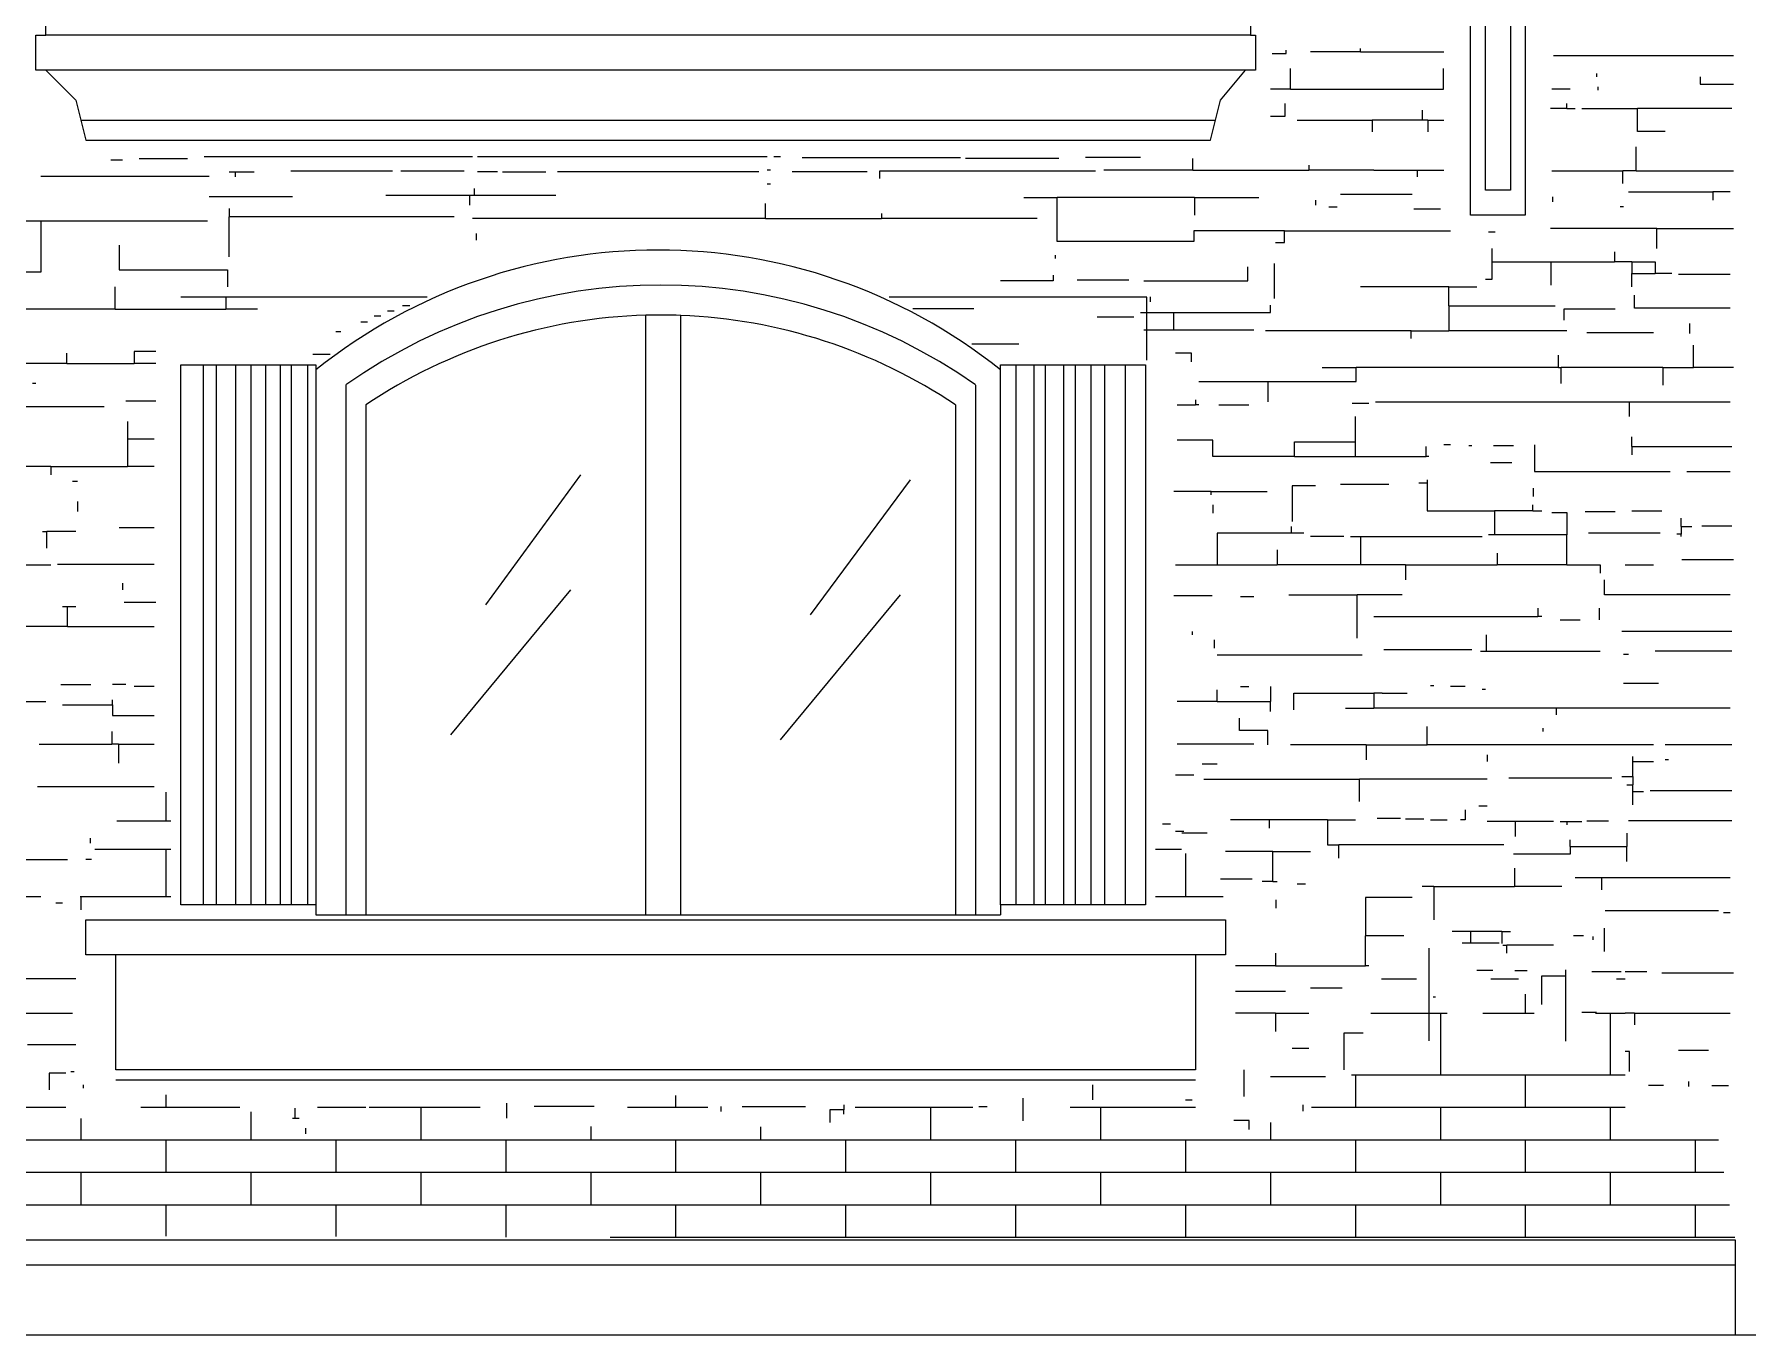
# Model space of a CAD drawing. Header units: millimetres. Extents: x 0 to 19989, y 0 to 8213.
# Drawn here: x 4023 to 7902, y 0 to 2943 of the extents above; entities that cross this region are included whole.
import ezdxf

# ---------------------------------------------------------------- set-up
doc = ezdxf.new("R2010")
doc.units = ezdxf.units.MM
for name, color, linetype, lineweight in [('ARCH', 7, 'Continuous', 13), ('GLASS', 7, 'Continuous', 13), ('GROUND', 7, 'Continuous', 13), ('LOUVERS', 7, 'Continuous', 13), ('MASONRY', 7, 'Continuous', 13), ('WINDOWS', 7, 'Continuous', 13)]:
    doc.layers.add(name, color=color, linetype=linetype, lineweight=lineweight)

msp = doc.modelspace()

# ---------------------------------------------------------------- linework, layer by layer
at = {"layer": 'ARCH', "color": 7, "lineweight": 13}
for p, q in [((7273.8, 2533.9), (7273.8, 3382.4)), ((7398.2, 3382.4), (7398.2, 2533.9)), ((7307.7, 2590.5), (7307.7, 3337.1)), ((7364.3, 3337.1), (7364.3, 2590.5)), ((4049.8, 2941.2), (4049.8, 3235.3)), ((6776, 3235.3), (6776, 2941.2)), ((4027.1, 2941.2), (4049.8, 2941.2)), ((4027.1, 2862), (4027.1, 2941.2)), ((6776, 2941.2), (4049.8, 2941.2)), ((6776, 2941.2), (6787.3, 2941.2)), ((6787.3, 2941.2), (6787.3, 2862)), ((4049.8, 2862), (4027.1, 2862)), ((6764.7, 2862), (4049.8, 2862)), ((4049.8, 2862), (4117.6, 2794.1)), ((6708.1, 2794.1), (6764.7, 2862)), ((6787.3, 2862), (6764.7, 2862)), ((4117.6, 2794.1), (4129, 2748.9)), ((6696.8, 2748.9), (6708.1, 2794.1)), ((4129, 2748.9), (4140.3, 2703.6)), ((4129, 2748.9), (6696.8, 2748.9)), ((6685.5, 2703.6), (6696.8, 2748.9)), ((4140.3, 2703.6), (6685.5, 2703.6)), ((7364.3, 2590.5), (7307.7, 2590.5)), ((7398.2, 2533.9), (7273.8, 2533.9)), ((4140.3, 938.9), (6719.5, 938.9)), ((4140.3, 859.7), (4140.3, 938.9)), ((6719.5, 938.9), (6719.5, 859.7)), ((4208.1, 859.7), (4140.3, 859.7)), ((6651.6, 859.7), (4208.1, 859.7)), ((4208.1, 599.5), (4208.1, 859.7)), ((6719.5, 859.7), (6651.6, 859.7)), ((6651.6, 859.7), (6651.6, 599.5)), ((6651.6, 599.5), (4208.1, 599.5)), ((4208.1, 576.9), (6651.6, 576.9)), ((2816.7, 214.9), (7873.3, 214.9)), ((7873.3, 214.9), (7873.3, 158.4)), ((2816.7, 158.4), (7873.3, 158.4)), ((7873.3, 158.4), (7873.3, 0))]:
    msp.add_line(p, q, dxfattribs=at)
at = {"layer": 'GLASS', "color": 7, "lineweight": 13}
for p, q in [((5045.2, 1651.6), (5260.2, 1945.7)), ((5780.5, 1629), (6006.8, 1934.4)), ((4966.1, 1357.5), (5237.6, 1685.5)), ((5712.7, 1346.2), (5984.2, 1674.2))]:
    msp.add_line(p, q, dxfattribs=at)
at = {"layer": 'GROUND', "color": 7, "lineweight": 13}
for p, q in [((2816.7, 0), (7873.3, 0)), ((7873.3, 0), (7929.9, 0))]:
    msp.add_line(p, q, dxfattribs=at)
at = {"layer": 'LOUVERS', "color": 7, "lineweight": 13}
for p, q in [((4355.2, 2194.6), (4405.6, 2194.6)), ((4355.2, 972.9), (4355.2, 2194.6)), ((4405.6, 2194.6), (4435.2, 2194.6)), ((4405.6, 2194.6), (4405.6, 972.9)), ((4435.2, 2194.6), (4479.2, 2194.6)), ((4435.2, 2194.6), (4435.2, 972.9)), ((4479.2, 2194.6), (4513.9, 2194.6)), ((4479.2, 2194.6), (4479.2, 972.9)), ((4513.9, 2194.6), (4546.7, 2194.6)), ((4513.9, 2194.6), (4513.9, 972.9)), ((4546.7, 2194.6), (4579.8, 2194.6)), ((4546.7, 2194.6), (4546.7, 972.9)), ((4579.8, 2194.6), (4604.9, 2194.6)), ((4579.8, 2194.6), (4579.8, 972.9)), ((4604.9, 2194.6), (4641.8, 2194.6)), ((4604.9, 2194.6), (4604.9, 972.9)), ((4641.8, 2194.6), (4660.6, 2194.6)), ((4641.8, 2194.6), (4641.8, 972.9)), ((4660.6, 2194.6), (4660.6, 2183.3)), ((4660.6, 2183.3), (4660.6, 972.9)), ((6210.4, 2194.6), (6244.7, 2194.6)), ((6210.4, 2183.3), (6210.4, 2194.6)), ((6210.4, 972.9), (6210.4, 2183.3)), ((6244.7, 2194.6), (6285.7, 2194.6)), ((6244.7, 2194.6), (6244.7, 972.9)), ((6285.7, 2194.6), (6311.2, 2194.6)), ((6285.7, 2194.6), (6285.7, 972.9)), ((6311.2, 2194.6), (6352.6, 2194.6)), ((6311.2, 2194.6), (6311.2, 972.9)), ((6352.6, 2194.6), (6379.3, 2194.6)), ((6352.6, 2194.6), (6352.6, 972.9)), ((6379.3, 2194.6), (6414.5, 2194.6)), ((6379.3, 2194.6), (6379.3, 972.9)), ((6414.5, 2194.6), (6445.6, 2194.6)), ((6414.5, 2194.6), (6414.5, 972.9)), ((6445.6, 2194.6), (6492.3, 2194.6)), ((6445.6, 2194.6), (6445.6, 972.9)), ((6492.3, 2194.6), (6538.5, 2194.6)), ((6492.3, 2194.6), (6492.3, 972.9)), ((6538.5, 2194.6), (6538.5, 972.9)), ((4405.6, 972.9), (4355.2, 972.9)), ((4435.2, 972.9), (4405.6, 972.9)), ((4479.2, 972.9), (4435.2, 972.9)), ((4513.9, 972.9), (4479.2, 972.9)), ((4546.7, 972.9), (4513.9, 972.9)), ((4579.8, 972.9), (4546.7, 972.9)), ((4604.9, 972.9), (4579.8, 972.9)), ((4641.8, 972.9), (4604.9, 972.9)), ((4660.6, 972.9), (4641.8, 972.9)), ((6244.7, 972.9), (6210.4, 972.9)), ((6285.7, 972.9), (6244.7, 972.9)), ((6311.2, 972.9), (6285.7, 972.9)), ((6352.6, 972.9), (6311.2, 972.9)), ((6379.3, 972.9), (6352.6, 972.9)), ((6414.5, 972.9), (6379.3, 972.9)), ((6445.6, 972.9), (6414.5, 972.9)), ((6492.3, 972.9), (6445.6, 972.9)), ((6538.5, 972.9), (6492.3, 972.9))]:
    msp.add_line(p, q, dxfattribs=at)
at = {"layer": 'MASONRY', "color": 7, "lineweight": 13}
for p, q in [((7024.9, 2903.5), (7024.9, 2911)), ((6825, 2899.8), (6857.1, 2899.8)), ((6857.1, 2899.8), (6857.1, 2907.2)), ((7024.9, 2903.5), (6911.8, 2903.5)), ((7024.9, 2903.5), (7213.4, 2903.5)), ((7869.5, 2894), (7462.3, 2894)), ((6866.5, 2818.7), (6866.5, 2865.8)), ((7213.3, 2818.7), (7213.3, 2865.8)), ((7560.3, 2846.9), (7560.3, 2854.4)), ((7794.1, 2846.9), (7794.1, 2830)), ((6866.5, 2818.7), (6821.3, 2818.7)), ((6866.5, 2818.7), (7175.7, 2818.7)), ((7175.7, 2818.7), (7213.3, 2818.7)), ((7500, 2818.6), (7458.5, 2818.6)), ((7562.2, 2824.3), (7562.2, 2816.7)), ((7794.1, 2830), (7869.5, 2830)), ((6853.5, 2757.1), (6821.3, 2757.1)), ((6853.5, 2786.6), (6853.5, 2757.1)), ((7164.4, 2771.5), (7164.4, 2748.9)), ((7492.5, 2775.3), (7454.8, 2775.3)), ((7492.5, 2775.3), (7492.5, 2786.6)), ((7492.5, 2775.3), (7511.3, 2775.3)), ((7526.4, 2775.3), (7652.4, 2775.3)), ((7652.4, 2722.7), (7652.4, 2775.3)), ((7865.8, 2775.3), (7652.4, 2775.3)), ((6881.6, 2748.9), (7051.3, 2748.9)), ((7051.3, 2748.9), (7051.3, 2722.5)), ((7164.4, 2748.9), (7051.3, 2748.9)), ((7177.6, 2748.9), (7164.4, 2748.9)), ((7177.6, 2748.9), (7213.4, 2748.9)), ((7177.6, 2748.9), (7177.6, 2722.5)), ((7714.9, 2722.7), (7652.4, 2722.7)), ((7648.9, 2633.9), (7648.9, 2688.5)), ((4223.2, 2658.4), (4196.8, 2658.4)), ((4260.9, 2662.1), (4370.3, 2662.1)), ((4562.6, 2665.9), (4408, 2665.9)), ((5015.1, 2665.9), (4562.6, 2665.9)), ((5682.5, 2665.9), (5026.4, 2665.9)), ((5712.7, 2665.9), (5697.6, 2665.9)), ((5761.7, 2664), (6119.9, 2664)), ((6342.4, 2662.1), (6131.2, 2662.1)), ((6527.1, 2664), (6402.7, 2664)), ((6645.9, 2635.7), (6645.9, 2662.1)), ((6908, 2647.1), (6908, 2635.7)), ((4038.5, 2621.9), (4407.8, 2621.9)), ((4407.8, 2621.9), (4419.3, 2621.9)), ((4464.6, 2632), (4477.8, 2632)), ((4477.8, 2632), (4477.8, 2620.7)), ((4477.8, 2632), (4521.1, 2632)), ((4604.1, 2633.9), (4834.1, 2633.9)), ((4852.9, 2633.9), (4996.2, 2633.9)), ((5071.6, 2632), (5026.4, 2632)), ((5083, 2632), (5181, 2632)), ((5663.6, 2632), (5207.4, 2632)), ((5690, 2635.7), (5682.5, 2635.7)), ((5690, 2603.7), (5682.5, 2603.7)), ((5814.5, 2632), (5739.1, 2632)), ((5908.7, 2632), (5814.5, 2632)), ((5937, 2616.9), (5937, 2633.9)), ((5937, 2633.9), (6425.3, 2633.9)), ((6645.9, 2635.7), (6444.2, 2635.7)), ((6645.9, 2635.7), (6908, 2635.7)), ((6960.8, 2635.7), (6908, 2635.7)), ((6983.4, 2635.7), (6960.8, 2635.7)), ((6987.2, 2635.7), (6983.4, 2635.7)), ((7032.4, 2635.7), (6987.2, 2635.7)), ((7055.1, 2635.7), (7032.4, 2635.7)), ((7055.1, 2635.7), (7153.1, 2635.7)), ((7153.1, 2635.7), (7153.1, 2620.7)), ((7153.1, 2635.7), (7213.4, 2635.7)), ((7458.5, 2633.9), (7618.8, 2633.9)), ((7618.8, 2605.6), (7618.8, 2633.9)), ((7648.9, 2633.9), (7618.8, 2633.9)), ((7648.9, 2633.9), (7869.5, 2633.9)), ((4607.8, 2575.4), (4419.3, 2575.4)), ((4819, 2579.2), (4834.1, 2579.2)), ((4834.1, 2579.2), (5009.4, 2579.2)), ((5009.4, 2556.6), (5009.4, 2579.2)), ((5009.4, 2579.2), (5018.9, 2579.2)), ((5018.9, 2594.3), (5018.9, 2579.2)), ((5018.9, 2579.2), (5203.6, 2579.2)), ((5678.7, 2526.4), (5678.7, 2560.3)), ((6263.2, 2573.5), (6338.6, 2573.5)), ((6649.7, 2573.5), (6338.6, 2573.5)), ((6338.6, 2522.6), (6338.6, 2573.5)), ((6649.7, 2573.5), (6649.7, 2533.9)), ((6649.7, 2573.5), (6794.9, 2573.5)), ((6923.1, 2567.9), (6923.1, 2556.6)), ((6979.6, 2581.1), (7141.8, 2581.1)), ((7460.4, 2564.1), (7460.4, 2575.4)), ((7632, 2586.7), (7822.4, 2586.7)), ((7822.4, 2586.7), (7822.4, 2567.9)), ((7862, 2586.7), (7822.4, 2586.7)), ((4464.6, 2549), (4464.6, 2530.2)), ((4464.6, 2439.7), (4464.6, 2530.2)), ((4973.6, 2530.2), (4464.6, 2530.2)), ((5678.7, 2526.4), (5015.1, 2526.4)), ((5678.7, 2526.4), (5940.8, 2526.4)), ((5940.8, 2537.7), (5940.8, 2526.4)), ((6293.4, 2526.4), (5940.8, 2526.4)), ((6338.6, 2473.8), (6338.6, 2522.6)), ((6953.2, 2552.8), (6972.1, 2552.8)), ((7205.9, 2547.1), (7145.6, 2547.1)), ((7620.7, 2552.8), (7613.1, 2552.8)), ((3983.8, 2520.7), (4038.5, 2520.7)), ((4038.5, 2520.7), (4038.5, 2424.6)), ((4038.5, 2520.7), (4415.5, 2520.7)), ((5024.5, 2477.4), (5024.5, 2492.5)), ((6852.8, 2498), (6647.8, 2498)), ((6647.8, 2498), (6647.8, 2473.8)), ((6852.8, 2471.8), (6852.8, 2498)), ((6852.8, 2498), (7149.3, 2498)), ((7149.3, 2498), (7228.5, 2498)), ((7315.2, 2496.2), (7330.3, 2496.2)), ((7696.1, 2503.8), (7454.8, 2503.8)), ((7696.1, 2458.5), (7696.1, 2503.8)), ((7696.1, 2503.8), (7869.5, 2503.8)), ((4215.8, 2466.1), (4215.8, 2410)), ((6334.8, 2435.9), (6334.8, 2443.4)), ((6647.8, 2473.8), (6338.6, 2473.8)), ((6832.6, 2471.8), (6852.8, 2471.8)), ((7322.8, 2428.4), (7322.8, 2458.5)), ((7599.9, 2451), (7599.9, 2428.4)), ((4038.5, 2424.6), (4038.5, 2404.4)), ((4215.8, 2410), (4460.8, 2410)), ((4460.8, 2410), (4460.8, 2386.9)), ((6770.4, 2385.1), (6770.4, 2417)), ((6830.7, 2345.4), (6830.7, 2424.6)), ((7322.8, 2388.8), (7322.8, 2428.4)), ((7322.8, 2428.4), (7456.6, 2428.4)), ((7456.6, 2375.6), (7456.6, 2428.4)), ((7456.6, 2428.4), (7599.9, 2428.4)), ((7639.5, 2428.4), (7599.9, 2428.4)), ((7639.5, 2428.4), (7639.5, 2402)), ((7639.5, 2428.4), (7692.3, 2428.4)), ((7692.3, 2428.4), (7692.3, 2402)), ((4038.5, 2404.4), (3782.1, 2404.4)), ((4206.3, 2320.9), (4206.3, 2371.8)), ((4460.8, 2386.9), (4460.8, 2371.8)), ((6329.2, 2385.1), (6210.4, 2385.1)), ((6329.2, 2398.2), (6329.2, 2385.1)), ((6500.8, 2386.9), (6383.9, 2386.9)), ((6534.7, 2385.1), (6770.4, 2385.1)), ((7040, 2371.7), (7024.9, 2371.7)), ((7224.7, 2371.7), (7040, 2371.7)), ((7224.7, 2328.4), (7224.7, 2371.7)), ((7224.7, 2371.7), (7288.8, 2371.7)), ((7307.7, 2388.8), (7322.8, 2388.8)), ((7639.5, 2371.8), (7639.5, 2402)), ((7639.5, 2402), (7692.3, 2402)), ((7730, 2402), (7692.3, 2402)), ((7745.1, 2400.1), (7862, 2400.1)), ((4374.1, 2348.1), (4355.3, 2348.1)), ((4457, 2348.1), (4374.1, 2348.1)), ((4457, 2349.2), (4457, 2348.1)), ((4472.1, 2348.1), (4457, 2348.1)), ((4457, 2348.1), (4457, 2320.9)), ((4766.2, 2348.1), (4472.1, 2348.1)), ((4912.9, 2348.1), (4766.2, 2348.1)), ((4856.7, 2329.1), (4873.5, 2329.1)), ((6097.3, 2348.1), (5958.1, 2348.1)), ((6459.3, 2348.1), (6097.3, 2348.1)), ((6541.3, 2348.1), (6459.3, 2348.1)), ((6541.3, 2313.3), (6541.3, 2348.1)), ((6549.8, 2337.9), (6549.8, 2349.2)), ((6821.3, 2313.3), (6821.3, 2330.3)), ((7224.7, 2328.4), (7224.7, 2271.9)), ((7224.7, 2328.4), (7466.1, 2328.4)), ((7645.2, 2322.9), (7645.2, 2352.9)), ((4206.3, 2320.9), (3981.9, 2320.9)), ((4206.3, 2320.9), (4457, 2320.9)), ((4528.7, 2320.9), (4457, 2320.9)), ((4762.4, 2292.6), (4777.5, 2292.6)), ((4792.6, 2305.8), (4807.7, 2305.8)), ((4822.8, 2317.1), (4837.9, 2317.1)), ((6150.1, 2321.8), (6011.8, 2321.8)), ((6429.1, 2303.9), (6512.1, 2303.9)), ((6527.1, 2313.3), (6541.3, 2313.3)), ((6541.3, 2273.8), (6541.3, 2313.3)), ((6541.3, 2313.3), (6568.6, 2313.3)), ((6568.6, 2313.3), (6602.6, 2313.3)), ((6602.6, 2273.8), (6602.6, 2313.3)), ((6602.6, 2313.3), (6821.3, 2313.3)), ((7601.8, 2320.8), (7485.5, 2320.8)), ((7485.5, 2320.8), (7485.5, 2296.4)), ((7862, 2322.9), (7645.2, 2322.9)), ((7769.6, 2288.8), (7769.6, 2266.2)), ((4717.2, 2270), (4705.9, 2270)), ((6541.3, 2273.8), (6534.7, 2273.8)), ((6541.3, 2205.9), (6541.3, 2273.8)), ((6602.6, 2273.8), (6541.3, 2273.8)), ((6783.6, 2273.8), (6602.6, 2273.8)), ((6960.8, 2271.9), (6810, 2271.9)), ((7139.9, 2271.9), (6960.8, 2271.9)), ((7139.9, 2254.9), (7139.9, 2271.9)), ((7139.9, 2271.9), (7224.7, 2271.9)), ((7243.6, 2271.9), (7224.7, 2271.9)), ((7492.5, 2271.9), (7243.6, 2271.9)), ((7537.7, 2268.1), (7688.5, 2268.1)), ((4096.9, 2198.3), (4096.9, 2221)), ((4298.6, 2225.5), (4249.6, 2225.5)), ((4249.6, 2225.5), (4249.6, 2198.3)), ((4692.8, 2218), (4654, 2218)), ((6251.9, 2241.4), (6145.4, 2241.4)), ((6606.3, 2222.2), (6642.2, 2222.2)), ((6642.2, 2222.2), (6642.2, 2202.1)), ((7473.6, 2188.9), (7473.6, 2217.2)), ((7779, 2188.9), (7779, 2239.8)), ((4096.9, 2198.3), (3563.3, 2198.3)), ((4096.9, 2198.3), (4249.6, 2198.3)), ((4298.6, 2198.3), (4249.6, 2198.3)), ((6938.2, 2188.9), (7015.5, 2188.9)), ((7015.5, 2156.9), (7015.5, 2188.9)), ((7134.2, 2188.9), (7015.5, 2188.9)), ((7473.6, 2188.9), (7134.2, 2188.9)), ((7473.6, 2188.9), (7479.3, 2188.9)), ((7479.3, 2153.1), (7479.3, 2188.9)), ((7709.3, 2188.9), (7479.3, 2188.9)), ((7709.3, 2188.9), (7709.3, 2149.3)), ((7709.3, 2188.9), (7779, 2188.9)), ((7869.5, 2188.9), (7779, 2188.9)), ((4027.1, 2153.1), (4019.6, 2153.1)), ((6659.1, 2156.9), (6815.6, 2156.9)), ((6815.6, 2156.9), (6815.6, 2111.6)), ((6815.6, 2156.9), (7015.5, 2156.9)), ((3970.6, 2100.3), (4181.7, 2100.3)), ((4230.8, 2113.5), (4298.6, 2113.5)), ((6610.1, 2104.1), (6651.6, 2104.1)), ((6651.6, 2115.4), (6651.6, 2104.1)), ((6659.1, 2104.1), (6651.6, 2104.1)), ((6704.4, 2104.1), (6772.2, 2104.1)), ((7043.7, 2107.8), (7006, 2107.8)), ((7058.8, 2111.6), (7633.9, 2111.6)), ((7633.9, 2077.7), (7633.9, 2111.6)), ((7633.9, 2111.6), (7862, 2111.6)), ((4234.5, 2066.4), (4234.5, 2026.8)), ((7013.6, 2021), (7013.6, 2077.7)), ((4234.5, 2026.8), (4234.5, 1964.6)), ((4294.9, 2026.8), (4234.5, 2026.8)), ((6691.1, 2024.3), (6610.1, 2024.3)), ((6691.1, 1987.2), (6691.1, 2024.3)), ((6875.9, 1987.2), (6875.9, 2021)), ((6875.9, 2021), (7013.6, 2021)), ((7013.6, 1987.2), (7013.6, 2021)), ((7639.5, 2009.8), (7639.5, 2032.4)), ((6875.9, 1987.2), (6691.1, 1987.2)), ((6875.9, 1987.2), (7013.6, 1987.2)), ((7013.6, 1987.2), (7173.8, 1987.2)), ((7173.8, 1987.2), (7173.8, 2009.8)), ((7179.5, 1987.2), (7173.8, 1987.2)), ((7228.5, 2013.6), (7213.4, 2013.6)), ((7277.5, 2011.7), (7270, 2011.7)), ((7371.8, 2011.7), (7326.5, 2011.7)), ((7419, 2013.6), (7419, 1953.4)), ((7639.5, 2009.8), (7639.5, 1991)), ((7639.5, 2009.8), (7865.8, 2009.8)), ((4061.1, 1964.6), (4000.8, 1964.6)), ((4061.1, 1964.6), (4061.1, 1945.7)), ((4061.1, 1964.6), (4234.5, 1964.6)), ((4294.9, 1964.6), (4234.5, 1964.6)), ((7319, 1974), (7368, 1974)), ((7419, 1953.4), (7439.7, 1953.4)), ((7439.7, 1953.4), (7726.2, 1953.4)), ((7764, 1953.2), (7862, 1953.2)), ((4121.4, 1930.6), (4110.1, 1930.6)), ((6687.4, 1908), (6602.6, 1908)), ((6687.4, 1900.5), (6687.4, 1908)), ((6687.4, 1908), (6813.7, 1908)), ((6923.1, 1921.2), (6870.8, 1921.2)), ((6870.8, 1921.2), (6870.8, 1840.1)), ((6979.6, 1925), (7089, 1925)), ((7175.7, 1926.8), (7156.9, 1926.8)), ((7175.7, 1934.4), (7175.7, 1926.8)), ((7175.7, 1926.8), (7175.7, 1864.6)), ((7417, 1896.7), (7417, 1915.5)), ((4121.4, 1885.4), (4121.4, 1862.7)), ((6691.2, 1877.8), (6691.2, 1859)), ((7175.7, 1864.6), (7328.4, 1864.6)), ((7328.4, 1864.6), (7328.4, 1810)), ((7415.2, 1864.6), (7328.4, 1864.6)), ((7415.2, 1864.6), (7415.2, 1877.8)), ((7415.2, 1864.6), (7435.9, 1864.6)), ((7533.9, 1862.7), (7601.8, 1862.7)), ((7639.5, 1864.6), (7707.4, 1864.6)), ((4215.7, 1826.9), (4294.9, 1826.9)), ((6868.4, 1828.8), (6868.4, 1813.7)), ((7458.5, 1860.8), (7492.5, 1860.8)), ((7492.5, 1860.8), (7492.5, 1810)), ((7750.8, 1828.8), (7750.8, 1847.7)), ((7750.8, 1828.8), (7750.8, 1811.8)), ((7750.8, 1828.8), (7775.3, 1828.8)), ((7797.9, 1830.7), (7865.8, 1830.7)), ((4042.2, 1817.5), (4051.7, 1817.5)), ((4051.7, 1779.8), (4051.7, 1817.5)), ((4064.9, 1817.5), (4051.7, 1817.5)), ((4117.6, 1817.5), (4064.9, 1817.5)), ((6868.4, 1813.7), (6700.6, 1813.7)), ((6700.6, 1813.7), (6700.6, 1742.1)), ((6896.7, 1813.7), (6868.4, 1813.7)), ((6987.2, 1806.2), (6911.8, 1806.2)), ((7002.3, 1806.2), (7024.9, 1806.2)), ((7024.9, 1806.2), (7024.9, 1742.1)), ((7024.9, 1806.2), (7300.2, 1806.2)), ((7328.4, 1810), (7315.2, 1810)), ((7492.5, 1810), (7328.4, 1810)), ((7492.5, 1742.1), (7492.5, 1810)), ((7703.6, 1813.7), (7541.5, 1813.7)), ((7750.8, 1811.8), (7741.3, 1811.8)), ((7750.8, 1806.2), (7750.8, 1811.8)), ((6836.3, 1776), (6836.3, 1742.1)), ((7334.1, 1768.5), (7334.1, 1742.1)), ((7869.5, 1753.4), (7752.6, 1753.4)), ((3966.8, 1742.1), (4061.1, 1742.1)), ((4076.2, 1744), (4294.9, 1744)), ((6606.3, 1742.1), (6700.6, 1742.1)), ((6700.6, 1742.1), (6836.3, 1742.1)), ((6885.4, 1742.1), (6836.3, 1742.1)), ((7024.9, 1742.1), (6885.4, 1742.1)), ((7126.7, 1742.1), (7024.9, 1742.1)), ((7126.7, 1742.1), (7126.7, 1708.1)), ((7126.7, 1742.1), (7334.1, 1742.1)), ((7492.5, 1742.1), (7334.1, 1742.1)), ((7492.5, 1742.1), (7567.9, 1742.1)), ((7567.9, 1742.1), (7567.9, 1723.2)), ((7577.3, 1674.3), (7577.3, 1708.1)), ((7624.4, 1742.1), (7688.5, 1742.1)), ((4223.2, 1700.6), (4223.2, 1685.5)), ((6689.3, 1672.3), (6602.6, 1672.3)), ((6753.4, 1670.4), (6783.6, 1670.4)), ((6862.7, 1674.1), (6877.8, 1674.1)), ((6877.8, 1674.1), (7017.3, 1674.1)), ((7119.2, 1674.1), (7017.3, 1674.1)), ((7017.3, 1621.4), (7017.3, 1674.1)), ((7862, 1674.3), (7577.3, 1674.3)), ((4087.5, 1647.8), (4098.8, 1647.8)), ((4098.8, 1602.7), (4098.8, 1647.8)), ((4098.8, 1647.8), (4117.6, 1647.8)), ((4298.6, 1657.2), (4227, 1657.2)), ((7426.5, 1644), (7426.5, 1625.2)), ((7566, 1617.6), (7566, 1644)), ((4098.8, 1602.7), (3981.9, 1602.7)), ((4098.8, 1602.7), (4294.9, 1602.7)), ((6644, 1591.3), (6644, 1583.7)), ((7017.3, 1576.2), (7017.3, 1621.4)), ((7055.1, 1625.2), (7426.5, 1625.2)), ((7435.9, 1625.2), (7426.5, 1625.2)), ((7477.4, 1617.6), (7522.6, 1617.6)), ((7865.8, 1591.3), (7616.9, 1591.3)), ((6694.9, 1553.5), (6694.9, 1572.4)), ((7309.6, 1583.7), (7309.6, 1546)), ((6700.6, 1538.4), (6836.3, 1538.4)), ((6836.3, 1538.4), (6862.7, 1538.4)), ((6862.7, 1538.4), (7028.7, 1538.4)), ((7277.5, 1549.8), (7077.7, 1549.8)), ((7309.6, 1546), (7296.4, 1546)), ((7319, 1546), (7309.6, 1546)), ((7567.9, 1546), (7319, 1546)), ((7620.7, 1540.3), (7632, 1540.3)), ((7692.3, 1547.9), (7865.8, 1547.9)), ((7620.7, 1474.4), (7699.9, 1474.4)), ((4151.6, 1470.6), (4083.7, 1470.6)), ((4200.6, 1472.5), (4230.8, 1472.5)), ((4200.6, 1425.3), (4200.6, 1436.7)), ((4294.9, 1466.8), (4249.6, 1466.8)), ((6700.6, 1432.9), (6700.6, 1459.3)), ((6753.4, 1466.8), (6772.2, 1466.8)), ((6821.3, 1466.8), (6821.3, 1432.9)), ((6874.1, 1414), (6874.1, 1451.7)), ((6874.1, 1451.7), (7028.7, 1451.7)), ((7028.7, 1451.7), (7055.1, 1451.7)), ((7073.9, 1451.7), (7055.1, 1451.7)), ((7055.1, 1451.7), (7055.1, 1417.8)), ((7073.9, 1451.7), (7130.5, 1451.7)), ((7190.8, 1468.7), (7183.3, 1468.7)), ((7262.4, 1466.8), (7228.5, 1466.8)), ((7300.2, 1461.2), (7307.7, 1461.2)), ((3893.3, 1432.9), (4049.8, 1432.9)), ((4087.5, 1425.3), (4200.6, 1425.3)), ((4200.6, 1425.3), (4200.6, 1401.4)), ((4200.6, 1401.4), (4294.9, 1401.4)), ((6700.6, 1432.9), (6610.1, 1432.9)), ((6700.6, 1432.9), (6821.3, 1432.9)), ((6821.3, 1410.3), (6821.3, 1432.9)), ((6991, 1417.8), (7055.1, 1417.8)), ((7164.4, 1417.8), (7055.1, 1417.8)), ((7190.8, 1417.8), (7164.4, 1417.8)), ((7467.9, 1417.8), (7190.8, 1417.8)), ((7467.9, 1417.8), (7467.9, 1402.7)), ((7613.1, 1417.8), (7467.9, 1417.8)), ((7726.2, 1417.8), (7613.1, 1417.8)), ((7862, 1417.8), (7726.2, 1417.8)), ((4198.7, 1365), (4198.7, 1336.7)), ((6751.5, 1367.3), (6751.5, 1395.2)), ((6815.5, 1367.3), (6751.5, 1367.3)), ((6815.5, 1334.8), (6815.5, 1367.3)), ((7175.7, 1334.8), (7175.7, 1376.3)), ((7437.8, 1372.5), (7437.8, 1365)), ((4034.7, 1336.7), (4198.7, 1336.7)), ((4213.8, 1336.7), (4198.7, 1336.7)), ((4213.8, 1336.7), (4213.8, 1293.4)), ((4213.8, 1336.7), (4294.9, 1336.7)), ((6783.6, 1336.7), (6610.1, 1336.7)), ((7038.1, 1334.8), (6866.5, 1334.8)), ((7038.1, 1334.8), (7038.1, 1300.9)), ((7038.1, 1334.8), (7175.7, 1334.8)), ((7688.5, 1334.8), (7175.7, 1334.8)), ((7865.8, 1334.8), (7714.9, 1334.8)), ((6700.6, 1291.5), (6666.7, 1291.5)), ((7311.5, 1312.2), (7311.5, 1297.1)), ((7641.4, 1297.1), (7641.4, 1308.4)), ((7641.4, 1263.2), (7641.4, 1297.1)), ((7641.4, 1297.1), (7688.5, 1297.1)), ((7722.5, 1300.9), (7714.9, 1300.9)), ((6606.3, 1267), (6647.8, 1267)), ((6670.4, 1257.5), (7023, 1257.5)), ((7292.6, 1257.5), (7023, 1257.5)), ((7023, 1206.6), (7023, 1257.5)), ((7311.5, 1257.5), (7292.6, 1257.5)), ((7594.3, 1259.4), (7360.5, 1259.4)), ((7616.9, 1263.2), (7641.4, 1263.2)), ((7628.2, 1244.3), (7641.4, 1244.3)), ((7641.4, 1263.2), (7641.4, 1244.3)), ((7641.4, 1229.3), (7641.4, 1244.3)), ((4030.9, 1240.6), (4294.9, 1240.6)), ((4321.3, 1227.7), (4321.3, 1163.3)), ((7641.4, 1199.1), (7641.4, 1229.3)), ((7641.4, 1229.3), (7665.9, 1229.3)), ((7865.8, 1231.1), (7681, 1231.1)), ((6819.4, 1165.2), (6730.8, 1165.2)), ((6819.4, 1146.3), (6819.4, 1165.2)), ((6950.1, 1165.2), (6819.4, 1165.2)), ((6950.1, 1165.2), (6950.1, 1108.6)), ((6950.1, 1165.2), (7013.6, 1165.2)), ((7062.6, 1168.9), (7115.4, 1168.9)), ((7168.2, 1167), (7126.7, 1167)), ((7183.3, 1165.2), (7221, 1165.2)), ((7262.4, 1165.2), (7251.1, 1165.2)), ((7262.4, 1187.8), (7262.4, 1165.2)), ((7292.6, 1197.2), (7311.5, 1197.2)), ((4210, 1163.3), (4321.3, 1163.3)), ((4321.3, 1163.3), (4332.6, 1163.3)), ((6595, 1155.1), (6576.8, 1155.1)), ((6625.2, 1138.8), (6606.3, 1138.8)), ((6664.1, 1135), (6620.5, 1135)), ((6678, 1135), (6664.1, 1135)), ((7375.6, 1161.4), (7311.5, 1161.4)), ((7375.6, 1127.5), (7375.6, 1161.4)), ((7462.3, 1161.4), (7375.6, 1161.4)), ((7477.4, 1161.4), (7492.5, 1161.4)), ((7492.5, 1161.4), (7526.4, 1161.4)), ((7492.5, 1161.4), (7492.5, 1153.8)), ((7537.7, 1163.3), (7586.7, 1163.3)), ((7628.2, 1135), (7628.2, 1104.8)), ((7865.8, 1163.3), (7632, 1163.3)), ((4149.7, 1123.7), (4149.7, 1112.4)), ((4160.6, 1099.1), (4321.3, 1099.1)), ((4321.3, 1099.1), (4332.6, 1099.1)), ((4321.3, 1099.1), (4321.3, 991.7)), ((6561.1, 1099.1), (6620.3, 1099.1)), ((6629, 1089.2), (6629, 991.7)), ((6734.5, 1093.4), (6719.5, 1093.4)), ((6826.9, 1093.4), (6734.5, 1093.4)), ((6826.9, 1025.6), (6826.9, 1093.4)), ((6826.9, 1093.4), (6911.8, 1093.4)), ((6950.1, 1108.6), (6975.9, 1108.6)), ((6975.9, 1078.4), (6975.9, 1108.6)), ((7349.2, 1108.6), (6975.9, 1108.6)), ((7500, 1087.9), (7371.8, 1087.9)), ((7500, 1104.8), (7500, 1119.9)), ((7500, 1104.8), (7500, 1087.9)), ((7500, 1104.8), (7628.2, 1104.8)), ((7628.2, 1070.9), (7628.2, 1104.8)), ((4098.8, 1074.7), (3980, 1074.7)), ((4152.6, 1075.8), (4140.3, 1075.8)), ((7373.7, 1055.8), (7373.7, 1014.5)), ((6779.8, 1031.3), (6708.1, 1031.3)), ((6826.9, 1025.6), (6802.4, 1025.6)), ((6826.9, 1025.6), (6836.3, 1025.6)), ((6900.5, 1020), (6881.6, 1020)), ((7190.8, 1014.5), (7164.4, 1014.5)), ((7190.8, 1014.5), (7190.8, 938.9)), ((7190.8, 1014.5), (7373.7, 1014.5)), ((7409.5, 1014.5), (7373.7, 1014.5)), ((7481.1, 1014.5), (7409.5, 1014.5)), ((7511.3, 1035.1), (7571.6, 1035.1)), ((7571.6, 1006.8), (7571.6, 1035.1)), ((7571.6, 1035.1), (7635.7, 1035.1)), ((7635.7, 1035.1), (7862, 1035.1)), ((3729.3, 991.7), (4038.5, 991.7)), ((4087.5, 976.6), (4072.4, 976.6)), ((4127.1, 991.7), (4129, 991.7)), ((4129, 991.7), (4321.3, 991.7)), ((4129, 991.7), (4129, 961.5)), ((4321.3, 991.7), (4332.6, 991.7)), ((6561.1, 991.7), (6629, 991.7)), ((6629, 991.7), (6714.3, 991.7)), ((6834.5, 965.3), (6834.5, 984.2)), ((7141.8, 989.7), (7036.6, 989.7)), ((7036.6, 989.7), (7036.6, 903.1)), ((7579.2, 959.7), (7835.6, 959.7)), ((7846.9, 955.9), (7862, 955.9)), ((7036.6, 835.2), (7036.6, 903.1)), ((7122.9, 903.1), (7036.6, 903.1)), ((7273.8, 912.5), (7232.3, 912.5)), ((7345.4, 912.5), (7273.8, 912.5)), ((7273.8, 912.5), (7273.8, 886.1)), ((7345.4, 912.5), (7345.4, 885.5)), ((7345.4, 912.5), (7364.3, 912.5)), ((7530.2, 903.1), (7507.5, 903.1)), ((7550.9, 901.2), (7550.9, 893.7)), ((7577.3, 867.3), (7577.3, 920.1)), ((6832.6, 863.5), (6832.6, 835.2)), ((7179.5, 874.8), (7179.5, 867.3)), ((7179.5, 867.3), (7179.5, 814.5)), ((7273.8, 886.1), (7254.9, 886.1)), ((7338.8, 886.1), (7273.8, 886.1)), ((7347.1, 881.8), (7356.2, 881.8)), ((7356.2, 863.3), (7356.2, 881.8)), ((7462.3, 881.8), (7356.2, 881.8)), ((6832.6, 835.2), (6742.1, 835.2)), ((6832.6, 835.2), (7036.6, 835.2)), ((7043.7, 835.2), (7036.6, 835.2)), ((7179.5, 814.5), (7179.5, 778.2)), ((7288.8, 824.7), (7325, 824.7)), ((7374.6, 824), (7402, 824)), ((7490, 812.5), (7490, 825.8)), ((7549, 822), (7615.1, 822)), ((7624.4, 822), (7673.5, 822)), ((7854.4, 818.2), (7707.4, 818.2)), ((7869.5, 818.2), (7854.4, 818.2)), ((4117.6, 805.1), (3889.5, 805.1)), ((6855.2, 776.8), (6742.1, 776.8)), ((6983.4, 784.3), (6911.8, 784.3)), ((7072.3, 805.1), (7151.7, 805.1)), ((7179.5, 778.2), (7179.5, 727.8)), ((7320.5, 805.1), (7382.5, 805.1)), ((7435.8, 747.2), (7435.8, 812.5)), ((7435.8, 812.5), (7490, 812.5)), ((7490, 791.9), (7490, 812.5)), ((7490, 664.2), (7490, 791.9)), ((7604.6, 805.1), (7624.4, 805.1)), ((7194.6, 764.2), (7189.5, 764.2)), ((7398.2, 771.1), (7398.2, 727.8)), ((3601.1, 727.8), (4110.1, 727.8)), ((6832.6, 727.7), (6742.1, 727.7)), ((6832.6, 727.7), (6832.6, 686.3)), ((6832.6, 727.7), (6908, 727.7)), ((7048.3, 727.8), (7179.5, 727.8)), ((7179.5, 727.8), (7179.5, 665)), ((7179.5, 727.8), (7205.9, 727.8)), ((7205.9, 727.8), (7221, 727.8)), ((7205.9, 727.8), (7205.9, 588.2)), ((7302.1, 727.8), (7398.2, 727.8)), ((7398.2, 727.8), (7418.2, 727.8)), ((7559, 729.6), (7526.4, 729.6)), ((7556.7, 727.8), (7590.5, 727.8)), ((7590.5, 727.8), (7624.4, 727.8)), ((7590.5, 727.8), (7590.5, 588.2)), ((7645.2, 727.8), (7624.4, 727.8)), ((7645.2, 727.8), (7645.2, 701.4)), ((7645.2, 727.8), (7862, 727.8)), ((7030.9, 682.6), (6987.1, 682.6)), ((6987.1, 682.6), (6987.1, 599.6)), ((4117.6, 656.1), (4008.3, 656.1)), ((6870.3, 648.6), (6908, 648.6)), ((7633.8, 640.8), (7624.4, 640.8)), ((7633.8, 595.9), (7633.8, 640.8)), ((7813, 642.9), (7745.1, 642.9)), ((4095, 591.9), (4057.3, 591.9)), ((4057.3, 591.9), (4057.3, 554.3)), ((4106.3, 595.8), (4113.9, 595.8)), ((6760.9, 599.5), (6760.9, 539.2)), ((6821.3, 584.5), (6945.7, 584.5)), ((7005, 588.2), (7013.6, 588.2)), ((7013.6, 588.2), (7205.9, 588.2)), ((7013.6, 588.2), (7013.6, 514.7)), ((7205.9, 588.2), (7398.2, 588.2)), ((7398.2, 588.2), (7590.5, 588.2)), ((7398.2, 588.2), (7398.2, 514.7)), ((7590.5, 588.2), (7624.4, 588.2)), ((4134.6, 558.1), (4134.6, 565.6)), ((4321.3, 543), (4321.3, 514.7)), ((6419.3, 531.6), (6419.3, 565.6)), ((7711.2, 563.7), (7677.2, 563.7)), ((7767.7, 573.2), (7767.7, 561.8)), ((7820.5, 563.7), (7858.2, 563.7)), ((3936.7, 514.7), (4095, 514.7)), ((4264.7, 514.7), (4321.3, 514.7)), ((4321.3, 514.7), (4488.7, 514.7)), ((4513.6, 504.3), (4513.6, 441.2)), ((4613.5, 512.8), (4613.5, 490.2)), ((4664.4, 514.7), (4773.8, 514.7)), ((4781.1, 514.7), (4898.2, 514.7)), ((4898.2, 514.7), (5032.4, 514.7)), ((4898.2, 514.7), (4898.2, 441.2)), ((5092.1, 524.1), (5092.1, 490)), ((5290.3, 516.6), (5154.6, 516.6)), ((5366, 514.7), (5475.1, 514.7)), ((5475.1, 541.7), (5475.1, 514.7)), ((5475.1, 514.7), (5548.1, 514.7)), ((5577.1, 516.6), (5577.1, 505.3)), ((5625.9, 516.6), (5769.2, 516.6)), ((5856, 509), (5823.8, 509)), ((5823.8, 509), (5823.8, 480)), ((5856, 520.4), (5856, 509)), ((5856, 499.4), (5856, 509)), ((5881.4, 514.7), (6052, 514.7)), ((6052, 514.7), (6147.5, 514.7)), ((6052, 514.7), (6052, 441.2)), ((6161.4, 516.6), (6180.2, 516.6)), ((6261.7, 483.8), (6261.7, 535.4)), ((6368.1, 514.7), (6436.7, 514.7)), ((6436.7, 514.7), (6651.6, 514.7)), ((6436.7, 514.7), (6436.7, 441.2)), ((6628.8, 531.6), (6644, 531.6)), ((6895.7, 506.1), (6895.7, 520.4)), ((6914.2, 514.7), (7013.6, 514.7)), ((7013.6, 514.7), (7205.9, 514.7)), ((7205.9, 514.7), (7398.2, 514.7)), ((7205.9, 514.7), (7205.9, 441.2)), ((7398.2, 514.7), (7590.5, 514.7)), ((7590.5, 514.7), (7624.4, 514.7)), ((7590.5, 514.7), (7590.5, 441.2)), ((4129, 489.3), (4129, 441.2)), ((4607.8, 490.2), (4613.5, 490.2)), ((4613.5, 490.2), (4622.9, 490.2)), ((4637.1, 467.6), (4637.1, 454.8)), ((5282.8, 470.9), (5282.8, 441.2)), ((5667.4, 470.5), (5667.4, 441.2)), ((6772.9, 484.6), (6738.6, 484.6)), ((6772.9, 464.3), (6772.9, 484.6)), ((6821.3, 480.5), (6821.3, 441.2)), ((3936.7, 441.2), (4129, 441.2)), ((4129, 441.2), (4321.3, 441.2)), ((4321.3, 441.2), (4513.6, 441.2)), ((4321.3, 441.2), (4321.3, 367.7)), ((4513.6, 441.2), (4705.9, 441.2)), ((4705.9, 441.2), (4898.2, 441.2)), ((4705.9, 441.2), (4705.9, 367.7)), ((4898.2, 441.2), (5090.5, 441.2)), ((5090.5, 441.2), (5226.2, 441.2)), ((5090.5, 441.2), (5090.5, 367.7)), ((5226.3, 441.2), (5282.8, 441.2)), ((5282.8, 441.2), (5475.1, 441.2)), ((5475.1, 441.2), (5667.4, 441.2)), ((5475.1, 441.2), (5475.1, 367.7)), ((5667.4, 441.2), (5746.6, 441.2)), ((5746.6, 441.2), (5859.7, 441.2)), ((5859.7, 441.2), (6052, 441.2)), ((5859.7, 441.2), (5859.7, 367.7)), ((6052, 441.2), (6244.3, 441.2)), ((6244.3, 441.2), (6436.7, 441.2)), ((6244.3, 441.2), (6244.3, 367.7)), ((6436.7, 441.2), (6629, 441.2)), ((6629, 441.2), (6821.3, 441.2)), ((6629, 441.2), (6629, 367.7)), ((6821.3, 441.2), (7013.6, 441.2)), ((7013.6, 441.2), (7205.9, 441.2)), ((7013.6, 441.2), (7013.6, 367.7)), ((7205.9, 441.2), (7398.2, 441.2)), ((7398.2, 441.2), (7590.5, 441.2)), ((7398.2, 441.2), (7398.2, 367.7)), ((7590.5, 441.2), (7782.8, 441.2)), ((7782.8, 441.2), (7835.6, 441.2)), ((7782.8, 441.2), (7782.8, 367.7)), ((3936.7, 367.7), (4129, 367.7)), ((4129, 367.7), (4321.3, 367.7)), ((4129, 367.7), (4129, 294.1)), ((4321.3, 367.7), (4513.6, 367.7)), ((4513.6, 367.7), (4705.9, 367.7)), ((4513.6, 367.7), (4513.6, 294.1)), ((4705.9, 367.7), (4898.2, 367.7)), ((4898.2, 367.7), (5090.5, 367.7)), ((4898.2, 367.7), (4898.2, 294.1)), ((5090.5, 367.7), (5282.8, 367.7)), ((5282.8, 367.7), (5475.1, 367.7)), ((5282.8, 367.7), (5282.8, 294.1)), ((5475.1, 367.7), (5667.4, 367.7)), ((5667.4, 367.7), (5859.7, 367.7)), ((5667.4, 367.7), (5667.4, 294.1)), ((5859.7, 367.7), (6052, 367.7)), ((6052, 367.7), (6244.3, 367.7)), ((6052, 367.7), (6052, 294.1)), ((6244.3, 367.7), (6436.7, 367.7)), ((6436.7, 367.7), (6629, 367.7)), ((6436.7, 367.7), (6436.7, 294.1)), ((6629, 367.7), (6821.3, 367.7)), ((6821.3, 367.7), (7013.6, 367.7)), ((6821.3, 367.7), (6821.3, 294.1)), ((7013.6, 367.7), (7205.9, 367.7)), ((7205.9, 367.7), (7398.2, 367.7)), ((7205.9, 367.7), (7205.9, 294.1)), ((7398.2, 367.7), (7590.5, 367.7)), ((7590.5, 367.7), (7782.8, 367.7)), ((7590.5, 367.7), (7590.5, 294.1)), ((7782.8, 367.7), (7847.8, 367.7)), ((3936.7, 294.1), (4129, 294.1)), ((4129, 294.1), (4321.3, 294.1)), ((4321.3, 294.1), (4513.6, 294.1)), ((4321.3, 294.1), (4321.3, 222.8)), ((4513.6, 294.1), (4705.9, 294.1)), ((4705.9, 294.1), (4898.2, 294.1)), ((4705.9, 294.1), (4705.9, 222)), ((4898.2, 294.1), (5090.5, 294.1)), ((5090.5, 294.1), (5282.8, 294.1)), ((5090.5, 294.1), (5090.5, 221.1)), ((5282.8, 294.1), (5475.1, 294.1)), ((5475.1, 294.1), (5667.4, 294.1)), ((5475.1, 294.1), (5475.1, 220.6)), ((5667.4, 294.1), (5859.7, 294.1)), ((5859.7, 294.1), (6052, 294.1)), ((5859.7, 294.1), (5859.7, 220.6)), ((6052, 294.1), (6244.3, 294.1)), ((6244.3, 294.1), (6436.7, 294.1)), ((6244.3, 294.1), (6244.3, 220.6)), ((6436.7, 294.1), (6629, 294.1)), ((6629, 294.1), (6821.3, 294.1)), ((6629, 294.1), (6629, 220.6)), ((6821.3, 294.1), (7013.6, 294.1)), ((7013.6, 294.1), (7205.9, 294.1)), ((7013.6, 294.1), (7013.6, 220.6)), ((7205.9, 294.1), (7398.2, 294.1)), ((7398.2, 294.1), (7590.5, 294.1)), ((7398.2, 294.1), (7398.2, 220.6)), ((7590.5, 294.1), (7782.8, 294.1)), ((7782.8, 294.1), (7860.1, 294.1)), ((7782.8, 294.1), (7782.8, 220.6)), ((5326.8, 220.6), (5475.1, 220.6)), ((5475.1, 220.6), (5859.7, 220.6)), ((5859.7, 220.6), (6244.3, 220.6)), ((6244.3, 220.6), (6629, 220.6)), ((6629, 220.6), (7013.6, 220.6)), ((7013.6, 220.6), (7398.2, 220.6)), ((7398.2, 220.6), (7782.8, 220.6)), ((7782.8, 220.6), (7872.4, 220.6))]:
    msp.add_line(p, q, dxfattribs=at)
at = {"layer": 'WINDOWS', "color": 7, "lineweight": 13}
for p, q in [((5407.2, 2307.2), (5407.2, 950.2)), ((5486.4, 2306.8), (5486.4, 950.2)), ((4728.5, 2149.3), (4728.5, 950.2)), ((6153.8, 2149.3), (6153.8, 950.2)), ((4773.8, 2104.1), (4773.8, 950.2)), ((6108.6, 2104.1), (6108.6, 950.2)), ((4660.6, 972.9), (4660.6, 950.2)), ((6210.4, 972.9), (6210.4, 950.2)), ((4660.6, 950.2), (4728.5, 950.2)), ((4728.5, 950.2), (4773.8, 950.2)), ((4773.8, 950.2), (5407.2, 950.2)), ((5407.2, 950.2), (5486.4, 950.2)), ((5486.4, 950.2), (6108.6, 950.2)), ((6108.6, 950.2), (6153.8, 950.2)), ((6153.8, 950.2), (6210.4, 950.2))]:
    msp.add_line(p, q, dxfattribs=at)
for centre, radius, start, end in [((5435.5, 1213.2), 1241.6, 51.3827, 128.6173), ((5441.2, 1140), 1235.6, 54.7748, 125.2252), ((5441.2, 1112.1), 1195.6, 91.6265, 123.9323), ((5441.2, 1112.1), 1195.6, 87.8311, 91.6265), ((5441.2, 1112.1), 1195.6, 56.0677, 87.8311)]:
    msp.add_arc(centre, radius, start, end, dxfattribs=at)

doc.saveas('drawing.dxf')
